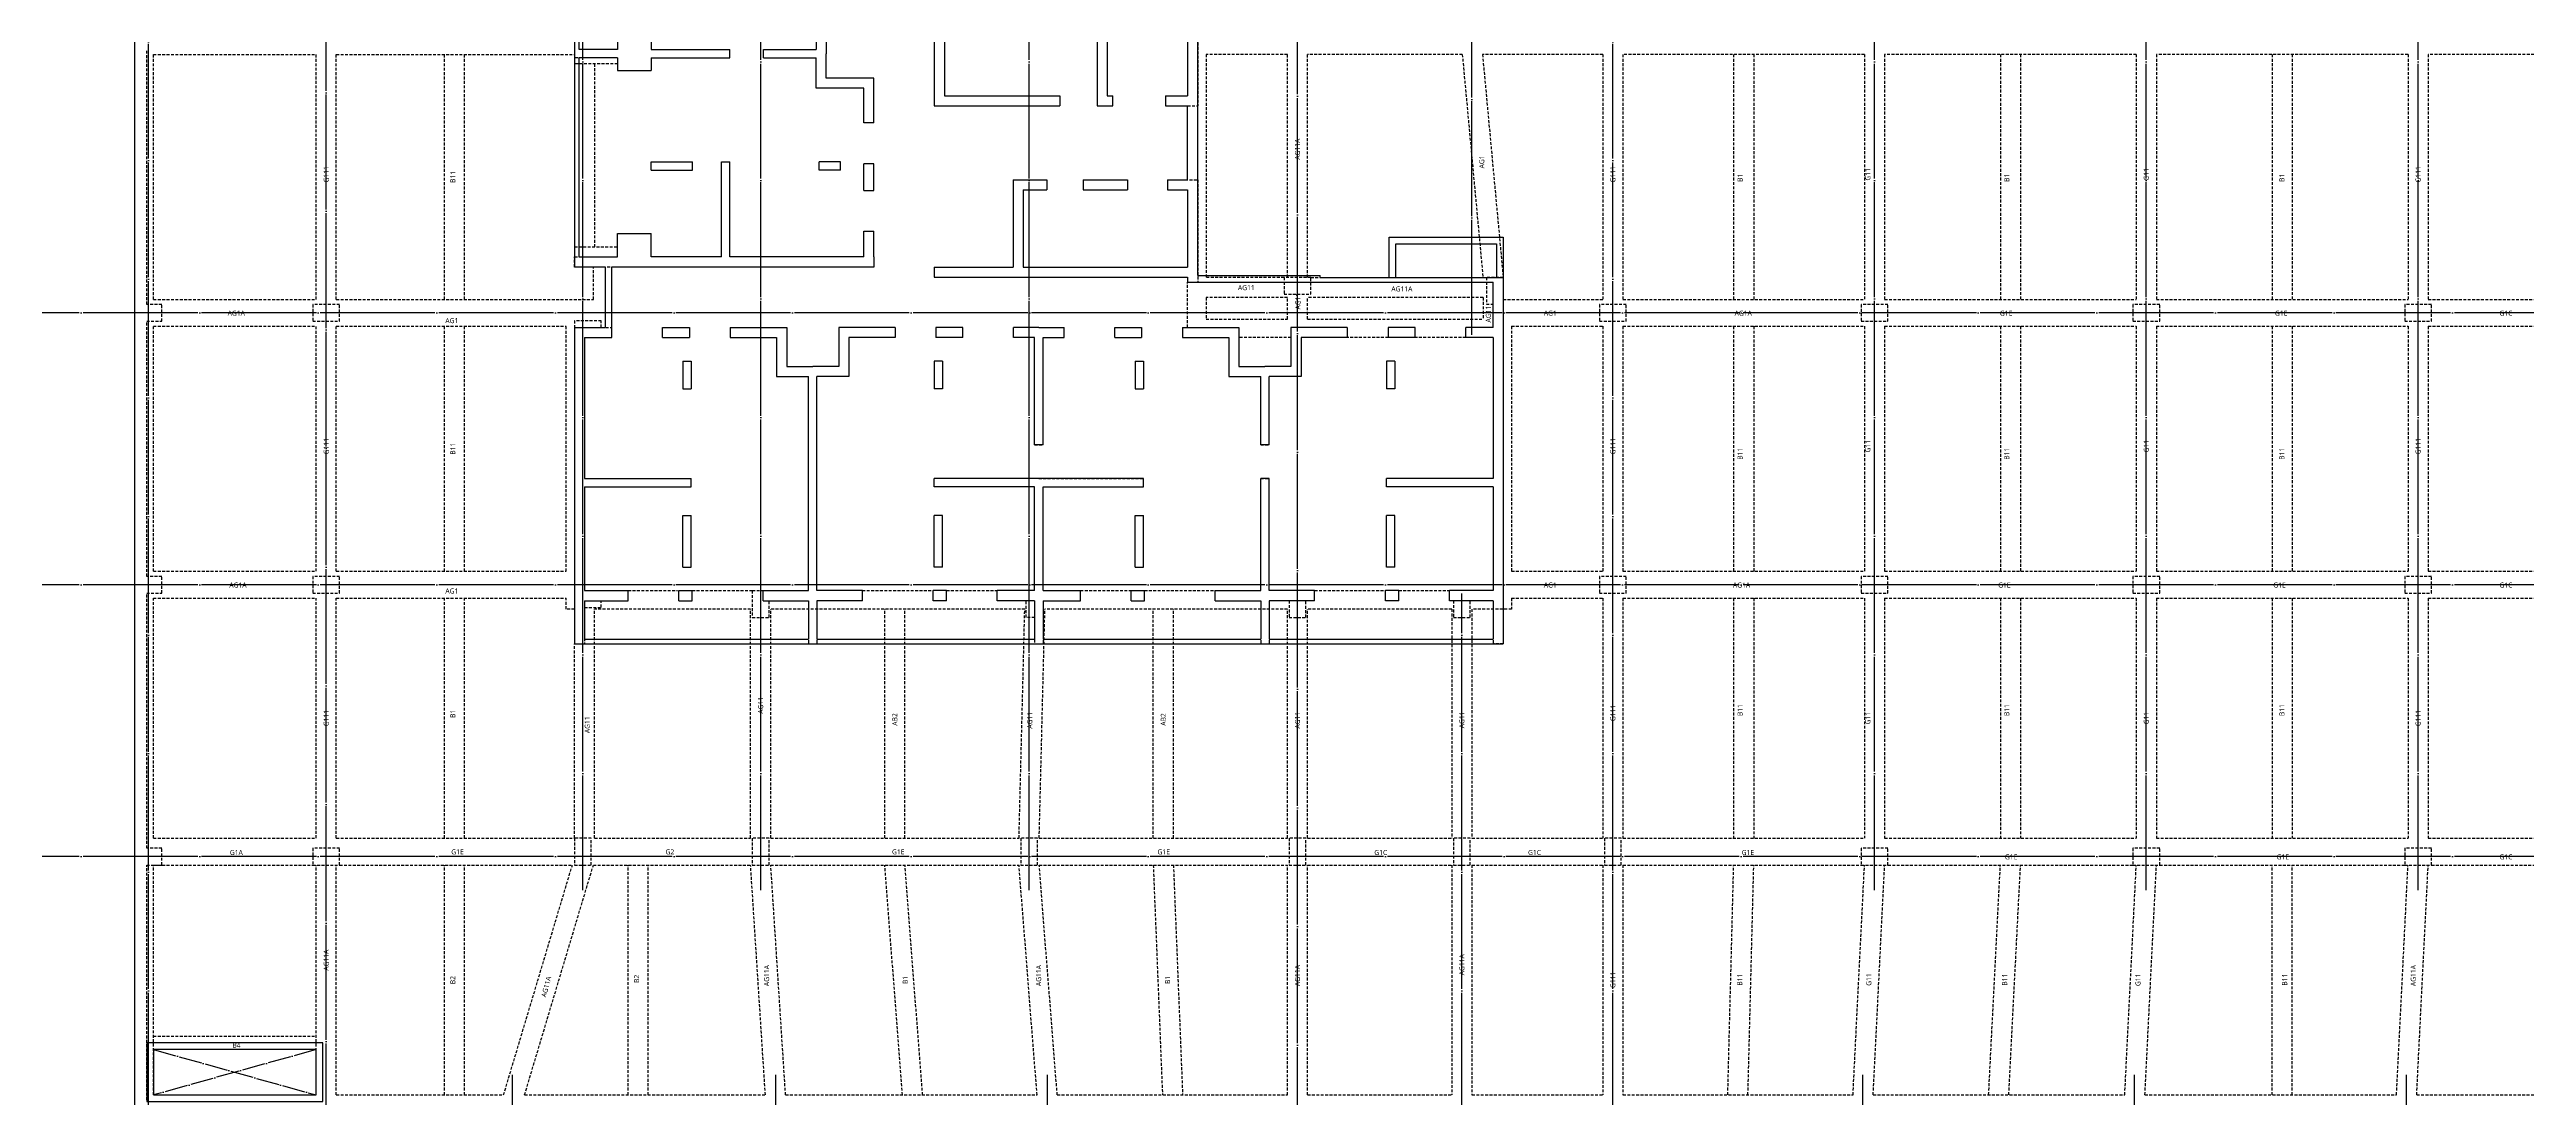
# Model space of a CAD drawing. Header units: millimetres. Extents: x 317501 to 2277231, y -321722 to 1186893.
# Drawn here: x 1524675 to 1598502, y 780503 to 811723 of the extents above; entities that cross this region are included whole.
import ezdxf
from ezdxf.enums import TextEntityAlignment as Align

# ---------------------------------------------------------------- set-up
doc = ezdxf.new("R2010")
doc.units = ezdxf.units.MM
doc.header["$LTSCALE"] = 57
for name, pattern in [('XS-지하주차장$0$CEN', [62, 60, -1, 0, -1]), ('XS-지하주차장$0$DDOT', [14, 12, -1, 0, -1]), ('XS-지하주차장$0$HID', [2.3, 1.5, -0.8])]:
    doc.linetypes.add(name, pattern=pattern)
for name, color, linetype in [('XS-지하주차장$0$AWG', 5, 'XS-지하주차장$0$HID'), ('XS-지하주차장$0$B', 9, 'XS-지하주차장$0$HID'), ('XS-지하주차장$0$CEN-P', 14, 'XS-지하주차장$0$CEN'), ('XS-지하주차장$0$DA', 7, 'XS-지하주차장$0$HID'), ('XS-지하주차장$0$DA-PIT', 40, 'Continuous'), ('XS-지하주차장$0$EL7', 7, 'Continuous'), ('XS-지하주차장$0$G', 4, 'XS-지하주차장$0$HID'), ('XS-지하주차장$0$OPEN', 9, 'XS-지하주차장$0$DDOT'), ('XS-지하주차장$0$PG', 30, 'XS-지하주차장$0$HID'), ('XS-지하주차장$0$W1-H', 11, 'XS-지하주차장$0$HID'), ('XS-지하주차장$0$W11', 40, 'Continuous'), ('XS-지하주차장$0$WG', 6, 'XS-지하주차장$0$HID')]:
    doc.layers.add(name, color=color, linetype=linetype)
doc.layers.add('XS-지하주차장$0$B-TEXT', color=7, linetype='Continuous', plot=False)
doc.layers.add('XS-지하주차장$0$G-TEXT', color=3, linetype='Continuous', plot=False)
doc.styles.add('XS-지하주차장$0$맑은 고딕', font='malgun.ttf')

# ---------------------------------------------------------------- blocks, each defined once
blk = doc.blocks.new('XS-지하주차장$0$B1-W')
at = {"layer": 'XS-지하주차장$0$W1-H'}
for p, q in [((-700, 48240), (-700, 117397)), ((30975, 82925), (30975, 79725)), ((19605, 82305), (19605, 81405)), ((19905, 82005), (19905, 81280)), ((23125, 82625), (23125, 79725)), ((23425, 82625), (23425, 80025)), ((27975, 82625), (27975, 79725)), ((28275, 82625), (28275, 80025)), ((30675, 82625), (30675, 80025)), ((-350, 73810), (-350, 81410)), ((12400, 81655), (12400, 81155)), ((17030, 81155), (17030, 81405)), ((18030, 81405), (19605, 81405)), ((18030, 81155), (18030, 81405)), ((19905, 80555), (19905, 81280)), ((13685, 81155), (12400, 81155)), ((13685, 81155), (13685, 80780)), ((13685, 80780), (14685, 80780)), ((14685, 81155), (17030, 81155)), ((14685, 81155), (14685, 80780)), ((18030, 81155), (19605, 81155)), ((19605, 80255), (19605, 81155)), ((21325, 80555), (19905, 80555)), ((21325, 79225), (21325, 80555)), ((21025, 80255), (19605, 80255)), ((21025, 79225), (21025, 80255)), ((23425, 80025), (26865, 80025)), ((26865, 80025), (26865, 79725)), ((28275, 80025), (28450, 80025)), ((28450, 79725), (28450, 80025)), ((30020, 80025), (30675, 80025)), ((30020, 80025), (30020, 79725)), ((21325, 79225), (21025, 79225)), ((23125, 79725), (26865, 79725)), ((27975, 79725), (28450, 79725)), ((30020, 79725), (30975, 79725)), ((14685, 78060), (15920, 78060)), ((14685, 77810), (14685, 78060)), ((14685, 77810), (15920, 77810)), ((15920, 77810), (15920, 78060)), ((16780, 75225), (16780, 78060)), ((16780, 78060), (17030, 78060)), ((17030, 75225), (17030, 78060)), ((20325, 78060), (19695, 78060)), ((19695, 77810), (19695, 78060)), ((20325, 77810), (19695, 77810)), ((20325, 77810), (20325, 78060)), ((21325, 78005), (21025, 78005)), ((21025, 77205), (21025, 78005)), ((21325, 77205), (21325, 78005)), ((25475, 77525), (25475, 74925)), ((25475, 77525), (26475, 77525)), ((26475, 77525), (26475, 77225)), ((27565, 77525), (28885, 77525)), ((27565, 77525), (27565, 77225)), ((28885, 77525), (28885, 77225)), ((30075, 77525), (30975, 77525)), ((30075, 77525), (30075, 77225)), ((30975, 77525), (30975, 74475)), ((21025, 77205), (21325, 77205)), ((25775, 77225), (25775, 74925)), ((25775, 77225), (26475, 77225)), ((27565, 77225), (28885, 77225)), ((30075, 77225), (30675, 77225)), ((30675, 77225), (30675, 74925)), ((13685, 75925), (14685, 75925)), ((13685, 75225), (13685, 75925)), ((14685, 75225), (14685, 75925)), ((21025, 75995), (21325, 75995)), ((21025, 75225), (21025, 75995)), ((21325, 75225), (21325, 75995)), ((12400, 74925), (12400, 75225)), ((12400, 75225), (13685, 75225)), ((21325, 74925), (12400, 74925)), ((16780, 75225), (14685, 75225)), ((21025, 75225), (17030, 75225)), ((21325, 75225), (21325, 74925)), ((23125, 74925), (23125, 74625)), ((23125, 74925), (25475, 74925)), ((23125, 74625), (30675, 74625)), ((25775, 74925), (30675, 74925)), ((30675, 74625), (30675, 74475)), ((33550, 74615), (33550, 74115)), ((34350, 74615), (33550, 74615)), ((34350, 74115), (34350, 74615)), ((40080, 74615), (39580, 74615)), ((39580, 74615), (39580, 73815)), ((40080, 74615), (40080, 63700)), ((30675, 74475), (30975, 74475)), ((33550, 74115), (34350, 74115)), ((100, 73810), (-350, 73810)), ((-350, 65710), (-350, 73310)), ((-350, 73310), (100, 73310)), ((100, 73310), (100, 73810)), ((4600, 73810), (4600, 73310)), ((5400, 73810), (4600, 73810)), ((4600, 73310), (5400, 73310)), ((5400, 73310), (5400, 73810)), ((13200, 73325), (12400, 73325)), ((12400, 73325), (12400, 73125)), ((12400, 73125), (12400, 63700)), ((13200, 73125), (13200, 73325)), ((13200, 73125), (13515, 73125)), ((13515, 72825), (13515, 73125)), ((15025, 72825), (15025, 73125)), ((15025, 73125), (15825, 73125)), ((15825, 73125), (15825, 72825)), ((17045, 73125), (17045, 72825)), ((17045, 73125), (18725, 73125)), ((18725, 73125), (18725, 71965)), ((21955, 73125), (20275, 73125)), ((20275, 73125), (20275, 71965)), ((21955, 73125), (21955, 72825)), ((23175, 73125), (23175, 72825)), ((23975, 73125), (23175, 73125)), ((23975, 72825), (23975, 73125)), ((25485, 72825), (25485, 73125)), ((26240, 73125), (25485, 73125)), ((26240, 73125), (26995, 73125)), ((26995, 72825), (26995, 73125)), ((28505, 72825), (28505, 73125)), ((28505, 73125), (29305, 73125)), ((29305, 73125), (29305, 72825)), ((30525, 73125), (30525, 72825)), ((30525, 73125), (32205, 73125)), ((32205, 73125), (32205, 71965)), ((35435, 73125), (33755, 73125)), ((33755, 73125), (33755, 71965)), ((35435, 73125), (35435, 72825)), ((36655, 73125), (36655, 72825)), ((37455, 73125), (36655, 73125)), ((37455, 72825), (37455, 73125)), ((38965, 72825), (38965, 73125)), ((39780, 73125), (38965, 73125)), ((39580, 73815), (39780, 73815)), ((39780, 73125), (39780, 73815)), ((42950, 73810), (42950, 73310)), ((43750, 73810), (42950, 73810)), ((42950, 73310), (43750, 73310)), ((43750, 73310), (43750, 73810)), ((50750, 73810), (50750, 73310)), ((51550, 73810), (50750, 73810)), ((50750, 73310), (51550, 73310)), ((51550, 73310), (51550, 73810)), ((58850, 73810), (58850, 73310)), ((59650, 73810), (58850, 73810)), ((58850, 73310), (59650, 73310)), ((59650, 73310), (59650, 73810)), ((66950, 73810), (66950, 73310)), ((67750, 73810), (66950, 73810)), ((66950, 73310), (67750, 73310)), ((67750, 73310), (67750, 73810)), ((12700, 72825), (13515, 72825)), ((12700, 72825), (12700, 68630)), ((15025, 72825), (15825, 72825)), ((17045, 72825), (18425, 72825)), ((18425, 72825), (18425, 71665)), ((21955, 72825), (20575, 72825)), ((20575, 72825), (20575, 71665)), ((23975, 72825), (23175, 72825)), ((26115, 72825), (25485, 72825)), ((26115, 69630), (26115, 72825)), ((26365, 69630), (26365, 72825)), ((26365, 72825), (26995, 72825)), ((28505, 72825), (29305, 72825)), ((30525, 72825), (31905, 72825)), ((31905, 72825), (31905, 71665)), ((35435, 72825), (34055, 72825)), ((34055, 72825), (34055, 71665)), ((37455, 72825), (36655, 72825)), ((39780, 72825), (38965, 72825)), ((39780, 72825), (39780, 68630)), ((15630, 72125), (15630, 71295)), ((15630, 72125), (15880, 72125)), ((15880, 72125), (15880, 71295)), ((18425, 71665), (19375, 71665)), ((18725, 71965), (19500, 71965)), ((19375, 65285), (19375, 71665)), ((20275, 71965), (19500, 71965)), ((19625, 65285), (19625, 71665)), ((20575, 71665), (19625, 71665)), ((23120, 72125), (23120, 71295)), ((23370, 72125), (23120, 72125)), ((23370, 72125), (23370, 71295)), ((29110, 72125), (29110, 71295)), ((29110, 72125), (29360, 72125)), ((29360, 72125), (29360, 71295)), ((31905, 71665), (32855, 71665)), ((32205, 71965), (32980, 71965)), ((32855, 69630), (32855, 71665)), ((33755, 71965), (32980, 71965)), ((33105, 69630), (33105, 71665)), ((34055, 71665), (33105, 71665)), ((36600, 72125), (36600, 71295)), ((36850, 72125), (36600, 72125)), ((36850, 72125), (36850, 71295)), ((15630, 71295), (15880, 71295)), ((23370, 71295), (23120, 71295)), ((29110, 71295), (29360, 71295)), ((36850, 71295), (36600, 71295)), ((26115, 69630), (26365, 69630)), ((32855, 69630), (33105, 69630)), ((12700, 68630), (15880, 68630)), ((12700, 68380), (15880, 68380)), ((12700, 68380), (12700, 65285)), ((15880, 68380), (15880, 68630)), ((26240, 68630), (23120, 68630)), ((23120, 68380), (23120, 68630)), ((26115, 68380), (23120, 68380)), ((26115, 65285), (26115, 68380)), ((26240, 68630), (29360, 68630)), ((26365, 65285), (26365, 68380)), ((26365, 68380), (29360, 68380)), ((29360, 68380), (29360, 68630)), ((32855, 65285), (32855, 68630)), ((32855, 68630), (33105, 68630)), ((33105, 65285), (33105, 68630)), ((39780, 68630), (36600, 68630)), ((36600, 68380), (36600, 68630)), ((39780, 68380), (36600, 68380)), ((39780, 68380), (39780, 65285)), ((15630, 65985), (15630, 67520)), ((15630, 67520), (15880, 67520)), ((15880, 65985), (15880, 67520)), ((23120, 65985), (23120, 67520)), ((23370, 67520), (23120, 67520)), ((23370, 65985), (23370, 67520)), ((29110, 65985), (29110, 67520)), ((29110, 67520), (29360, 67520)), ((29360, 65985), (29360, 67520)), ((36600, 65985), (36600, 67520)), ((36850, 67520), (36600, 67520)), ((36850, 65985), (36850, 67520)), ((100, 65710), (-350, 65710)), ((100, 65210), (100, 65710)), ((4600, 65710), (4600, 65210)), ((5400, 65710), (4600, 65710)), ((5400, 65210), (5400, 65710)), ((15630, 65985), (15880, 65985)), ((23370, 65985), (23120, 65985)), ((29110, 65985), (29360, 65985)), ((36850, 65985), (36600, 65985)), ((42950, 65710), (42950, 65210)), ((43750, 65710), (42950, 65710)), ((43750, 65210), (43750, 65710)), ((50750, 65710), (50750, 65210)), ((51550, 65710), (50750, 65710)), ((51550, 65210), (51550, 65710)), ((58850, 65710), (58850, 65210)), ((59650, 65710), (58850, 65710)), ((59650, 65210), (59650, 65710)), ((66950, 65710), (66950, 65210)), ((67750, 65710), (66950, 65710)), ((67750, 65210), (67750, 65710)), ((-350, 57610), (-350, 65210)), ((-350, 65210), (100, 65210)), ((4600, 65210), (5400, 65210)), ((12700, 65285), (14000, 65285)), ((13200, 64985), (14000, 64985)), ((13200, 64785), (13200, 64985)), ((14000, 64985), (14000, 65285)), ((15510, 65285), (15910, 65285)), ((15510, 64985), (15510, 65285)), ((15510, 64985), (15910, 64985)), ((15910, 64985), (15910, 65285)), ((17700, 65285), (17700, 64485)), ((17700, 65285), (18020, 65285)), ((18020, 65285), (19375, 65285)), ((18200, 64985), (19375, 64985)), ((18200, 64485), (18200, 64985)), ((19375, 64985), (19375, 63700)), ((20980, 65285), (19625, 65285)), ((20980, 64985), (19625, 64985)), ((19625, 64985), (19625, 63700)), ((20980, 64985), (20980, 65285)), ((23490, 65285), (23090, 65285)), ((23090, 64985), (23090, 65285)), ((23490, 64985), (23090, 64985)), ((23490, 64985), (23490, 65285)), ((25000, 64985), (25000, 65285)), ((26115, 65285), (25000, 65285)), ((25865, 64985), (25000, 64985)), ((25865, 64485), (25865, 64985)), ((26365, 65285), (27480, 65285)), ((26365, 64985), (27480, 64985)), ((26365, 64985), (26365, 63700)), ((27480, 64985), (27480, 65285)), ((28990, 65285), (29390, 65285)), ((28990, 64985), (28990, 65285)), ((28990, 64985), (29390, 64985)), ((29390, 64985), (29390, 65285)), ((31500, 65285), (32855, 65285)), ((31500, 64985), (31500, 65285)), ((31500, 64985), (32855, 64985)), ((32855, 64985), (32855, 63700)), ((34460, 65285), (33105, 65285)), ((33700, 64985), (33105, 64985)), ((33105, 64985), (33105, 63700)), ((33700, 64985), (33700, 64485)), ((34460, 64985), (34200, 64985)), ((34200, 64485), (34200, 64985)), ((34460, 64985), (34460, 65285)), ((36970, 65285), (36570, 65285)), ((36570, 64985), (36570, 65285)), ((36970, 64985), (36570, 64985)), ((36970, 64985), (36970, 65285)), ((38480, 64985), (38480, 65285)), ((39780, 65285), (38480, 65285)), ((38600, 64985), (38480, 64985)), ((38600, 64985), (38600, 64485)), ((39780, 64985), (39100, 64985)), ((39100, 64485), (39100, 64985)), ((39780, 64985), (39780, 63700)), ((42950, 65210), (43750, 65210)), ((50750, 65210), (51550, 65210)), ((58850, 65210), (59650, 65210)), ((66950, 65210), (67750, 65210)), ((12700, 64785), (12700, 63700)), ((12700, 64785), (13200, 64785)), ((17700, 64485), (18200, 64485)), ((26115, 64485), (25865, 64485)), ((26115, 64485), (26115, 63700)), ((33700, 64485), (34200, 64485)), ((38600, 64485), (39100, 64485)), ((12400, 63700), (12700, 63700)), ((19375, 63700), (19625, 63700)), ((26115, 63700), (26365, 63700)), ((32855, 63700), (33105, 63700)), ((40080, 63700), (39780, 63700)), ((100, 57610), (-350, 57610)), ((100, 57110), (100, 57610)), ((4600, 57610), (4600, 57110)), ((5400, 57610), (4600, 57610)), ((5400, 57110), (5400, 57610)), ((12900, 57910), (12400, 57910)), ((12400, 57910), (12400, 57110)), ((12900, 57110), (12900, 57910)), ((18200, 57910), (17700, 57910)), ((17700, 57910), (17700, 57110)), ((18200, 57110), (18200, 57910)), ((26200, 57910), (25700, 57910)), ((25700, 57910), (25700, 57110)), ((26200, 57110), (26200, 57910)), ((34200, 57910), (33700, 57910)), ((33700, 57910), (33700, 57110)), ((34200, 57110), (34200, 57910)), ((39100, 57910), (38600, 57910)), ((38600, 57910), (38600, 57110)), ((39100, 57110), (39100, 57910)), ((43600, 57910), (43100, 57910)), ((43100, 57910), (43100, 57110)), ((43600, 57110), (43600, 57910)), ((50750, 57610), (50750, 57110)), ((51550, 57610), (50750, 57610)), ((51550, 57110), (51550, 57610)), ((58850, 57610), (58850, 57110)), ((59650, 57610), (58850, 57610)), ((59650, 57110), (59650, 57610)), ((66950, 57610), (66950, 57110)), ((67750, 57610), (66950, 57610)), ((67750, 57110), (67750, 57610)), ((-350, 50110), (-350, 57110)), ((-350, 57110), (100, 57110)), ((4600, 57110), (5400, 57110)), ((12400, 57110), (12900, 57110)), ((17700, 57110), (18200, 57110)), ((25700, 57110), (26200, 57110)), ((33700, 57110), (34200, 57110)), ((38600, 57110), (39100, 57110)), ((43100, 57110), (43600, 57110)), ((50750, 57110), (51550, 57110)), ((58850, 57110), (59650, 57110)), ((66950, 57110), (67750, 57110))]:
    blk.add_line(p, q, dxfattribs=at)
blk = doc.blocks.new('XS-지하주차장$0$102')
at = {"layer": 'XS-지하주차장$0$W11'}
for p, q in [((25145, 22225), (25145, 27680)), ((25145, 27680), (36060, 27680)), ((26635, 27380), (25285, 27380)), ((25285, 18275), (25285, 27380)), ((26635, 27380), (26635, 26565)), ((26935, 27380), (26935, 26565)), ((26935, 27380), (31130, 27380)), ((31130, 27380), (31130, 24200)), ((31380, 27380), (31380, 24200)), ((31380, 27380), (34475, 27380)), ((34475, 27380), (34475, 26080)), ((34775, 27380), (34775, 26080)), ((34775, 27380), (35920, 27380)), ((35920, 20705), (35920, 27380)), ((36060, 0), (36060, 27680)), ((26935, 26565), (26635, 26565)), ((34775, 26080), (34475, 26080)), ((26935, 25055), (26635, 25055)), ((26635, 25055), (26635, 24255)), ((26935, 25055), (26935, 24255)), ((27635, 24450), (28465, 24450)), ((27635, 24450), (27635, 24200)), ((28465, 24450), (28465, 24200)), ((33775, 24450), (32240, 24450)), ((32240, 24450), (32240, 24200)), ((33775, 24450), (33775, 24200)), ((34475, 24570), (34475, 24170)), ((34775, 24570), (34475, 24570)), ((34775, 24570), (34775, 24170)), ((26635, 24255), (26935, 24255)), ((27635, 24200), (28465, 24200)), ((31380, 24200), (31130, 24200)), ((33775, 24200), (32240, 24200)), ((34775, 24170), (34475, 24170)), ((26635, 23035), (26935, 23035)), ((26635, 23035), (26635, 21355)), ((26935, 23035), (26935, 21655)), ((25145, 22225), (25085, 22225)), ((25085, 18575), (25085, 22225)), ((26935, 21655), (28095, 21655)), ((28095, 21655), (28095, 20705)), ((34475, 22060), (34475, 20705)), ((34775, 22060), (34475, 22060)), ((34775, 22060), (34775, 20705)), ((26635, 21355), (27795, 21355)), ((27795, 21355), (27795, 20580)), ((30130, 20705), (28095, 20705)), ((30130, 20705), (30130, 20455)), ((34475, 20705), (31130, 20705)), ((31130, 20705), (31130, 20455)), ((34775, 20705), (35920, 20705)), ((27795, 19805), (27795, 20580)), ((28095, 19505), (28095, 20455)), ((30130, 20455), (28095, 20455)), ((34475, 20455), (31130, 20455)), ((34475, 19100), (34475, 20455)), ((34775, 19100), (34775, 20455)), ((34775, 20455), (35920, 20455)), ((35920, 13965), (35920, 20455)), ((26635, 18125), (26635, 19805)), ((26635, 19805), (27795, 19805)), ((26935, 18125), (26935, 19505)), ((26935, 19505), (28095, 19505)), ((16835, 18575), (16835, 10415)), ((25085, 18575), (16835, 18575)), ((34775, 19100), (34475, 19100)), ((17135, 15875), (17135, 18275)), ((17135, 18275), (19735, 18275)), ((19735, 17620), (19735, 18275)), ((20035, 17620), (20035, 18275)), ((22235, 18275), (20035, 18275)), ((22235, 17675), (22235, 18275)), ((22535, 18275), (24835, 18275)), ((22535, 17675), (22535, 18275)), ((24835, 13375), (24835, 18275)), ((25135, 10725), (25135, 18275)), ((25135, 18275), (25285, 18275)), ((26635, 18125), (26935, 18125)), ((19735, 17620), (20035, 17620)), ((22235, 17675), (22535, 17675)), ((34475, 16590), (34475, 16990)), ((34775, 16990), (34475, 16990)), ((34775, 16590), (34775, 16990)), ((22235, 15165), (22235, 16485)), ((22235, 16485), (22535, 16485)), ((22535, 15165), (22535, 16485)), ((26635, 16905), (26935, 16905)), ((26635, 16105), (26635, 16905)), ((26935, 16105), (26935, 16905)), ((27635, 16960), (28465, 16960)), ((27635, 16710), (27635, 16960)), ((27635, 16710), (28465, 16710)), ((28465, 16710), (28465, 16960)), ((31130, 16960), (31130, 10720)), ((31380, 16960), (31130, 16960)), ((31380, 13965), (31380, 16960)), ((33775, 16960), (32240, 16960)), ((32240, 16710), (32240, 16960)), ((33775, 16710), (32240, 16710)), ((33775, 16710), (33775, 16960)), ((34775, 16590), (34475, 16590)), ((17135, 15875), (19735, 15875)), ((17135, 11025), (17135, 15575)), ((17135, 15575), (20035, 15575)), ((19735, 15875), (19735, 16050)), ((20035, 16050), (19735, 16050)), ((20035, 15575), (20035, 16050)), ((26935, 16105), (26635, 16105)), ((22235, 15165), (22535, 15165)), ((34775, 15080), (34475, 15080)), ((34475, 13965), (34475, 15080)), ((34775, 13965), (34775, 15080)), ((19735, 11025), (19735, 14465)), ((19735, 14465), (20035, 14465)), ((20035, 10725), (20035, 14465)), ((22235, 13075), (22235, 14075)), ((22235, 14075), (22535, 14075)), ((22535, 13375), (22535, 14075)), ((26935, 14595), (26635, 14595)), ((26635, 13840), (26635, 14595)), ((26935, 13965), (26935, 14595)), ((7250, 13475), (0, 13475)), ((0, 13475), (0, 0)), ((7250, 13475), (7250, 10415)), ((22535, 13375), (24835, 13375)), ((26635, 13840), (26635, 13085)), ((30130, 13965), (26935, 13965)), ((30130, 13715), (26935, 13715)), ((26935, 13715), (26935, 13085)), ((30130, 13965), (30130, 13715)), ((34475, 13965), (31380, 13965)), ((34475, 13715), (31380, 13715)), ((31380, 13715), (31380, 10720)), ((34475, 13715), (34475, 12600)), ((34775, 13965), (35920, 13965)), ((34775, 13715), (34775, 12600)), ((34775, 13715), (35920, 13715)), ((35920, 7225), (35920, 13715)), ((300, 13175), (300, 10575)), ((4850, 13175), (300, 13175)), ((4850, 13175), (4850, 11685)), ((6950, 13175), (5150, 13175)), ((5150, 13175), (5150, 11685)), ((6950, 13175), (6950, 10275)), ((22235, 13075), (24835, 13075)), ((24835, 10725), (24835, 13075)), ((26935, 13085), (26635, 13085)), ((34775, 12600), (34475, 12600)), ((4850, 11685), (5150, 11685)), ((26935, 11575), (26635, 11575)), ((26635, 11575), (26635, 10775)), ((26935, 11575), (26935, 10775)), ((34475, 11090), (34475, 10690)), ((34775, 11090), (34475, 11090)), ((34775, 11090), (34775, 10690)), ((5840, 10575), (300, 10575)), ((5840, 10575), (5840, 10275)), ((7250, 10415), (16835, 10415)), ((17135, 11025), (19735, 11025)), ((17135, 10275), (17135, 10725)), ((17135, 10725), (20035, 10725)), ((24835, 10725), (25135, 10725)), ((26635, 10775), (26935, 10775)), ((27635, 10970), (28465, 10970)), ((27635, 10970), (27635, 10720)), ((27635, 10720), (28465, 10720)), ((28465, 10970), (28465, 10720)), ((31380, 10720), (31130, 10720)), ((33775, 10970), (32240, 10970)), ((32240, 10970), (32240, 10720)), ((33775, 10720), (32240, 10720)), ((33775, 10970), (33775, 10720)), ((34775, 10690), (34475, 10690)), ((5840, 10275), (300, 10275)), ((300, 10275), (300, 8925)), ((6950, 10275), (17135, 10275)), ((300, 8925), (1115, 8925)), ((1115, 8625), (1115, 8925)), ((2325, 8625), (2325, 8925)), ((2325, 8925), (3125, 8925)), ((3125, 8925), (3125, 8625)), ((4345, 8925), (4345, 8625)), ((4345, 8925), (5675, 8925)), ((5675, 8925), (5675, 7505)), ((8455, 8925), (7125, 8925)), ((7125, 8925), (7125, 7505)), ((8455, 8925), (8455, 8625)), ((10475, 8925), (10400, 8925)), ((10475, 8625), (10475, 8925)), ((11685, 8625), (11685, 8925)), ((12440, 8925), (11685, 8925)), ((12440, 8925), (13195, 8925)), ((13195, 8625), (13195, 8925)), ((14405, 8625), (14405, 8925)), ((14405, 8925), (15205, 8925)), ((15205, 8925), (15205, 8625)), ((16425, 8925), (17755, 8925)), ((16425, 8925), (16425, 8625)), ((17755, 8925), (17755, 7505)), ((20535, 8925), (19205, 8925)), ((19205, 8925), (19205, 7505)), ((20535, 8925), (20535, 8625)), ((21755, 8925), (21755, 8625)), ((22555, 8925), (21755, 8925)), ((22555, 8625), (22555, 8925)), ((23765, 8625), (23765, 8925)), ((24535, 8925), (23765, 8925)), ((24535, 8925), (24835, 8925)), ((24835, 8925), (24835, 1115)), ((26635, 9555), (26935, 9555)), ((26635, 9555), (26635, 7875)), ((26935, 9555), (26935, 8175)), ((300, 8625), (1115, 8625)), ((300, 8625), (300, 4630)), ((2325, 8625), (3125, 8625)), ((4345, 8625), (5375, 8625)), ((5375, 8625), (5375, 7205)), ((8455, 8625), (7425, 8625)), ((7425, 8625), (7425, 7205)), ((10475, 8625), (9675, 8625)), ((12315, 8625), (11685, 8625)), ((12315, 5630), (12315, 8625)), ((12565, 5630), (12565, 8625)), ((12565, 8625), (13195, 8625)), ((14405, 8625), (15205, 8625)), ((16425, 8625), (17455, 8625)), ((17455, 8625), (17455, 7205)), ((20535, 8625), (19505, 8625)), ((19505, 8625), (19505, 7205)), ((22555, 8625), (21755, 8625)), ((24535, 8625), (23765, 8625)), ((24535, 8625), (24535, 4630)), ((26935, 8175), (28095, 8175)), ((28095, 8175), (28095, 7225)), ((34475, 8580), (34475, 7225)), ((34775, 8580), (34475, 8580)), ((34775, 8580), (34775, 7225)), ((2930, 7925), (2930, 7295)), ((2930, 7925), (3180, 7925)), ((3180, 7925), (3180, 7295)), ((5675, 7505), (6400, 7505)), ((7125, 7505), (6400, 7505)), ((9620, 7925), (9620, 7295)), ((9870, 7925), (9620, 7925)), ((9870, 7925), (9870, 7295)), ((15010, 7925), (15010, 7295)), ((15010, 7925), (15260, 7925)), ((15260, 7925), (15260, 7295)), ((17755, 7505), (18480, 7505)), ((19205, 7505), (18480, 7505)), ((21700, 7925), (21700, 7295)), ((21950, 7925), (21700, 7925)), ((21950, 7925), (21950, 7295)), ((26635, 7875), (27795, 7875)), ((27795, 7875), (27795, 7100)), ((2930, 7295), (3180, 7295)), ((5375, 7205), (6275, 7205)), ((6275, 2285), (6275, 7205)), ((6525, 2285), (6525, 7205)), ((7425, 7205), (6525, 7205)), ((9870, 7295), (9620, 7295)), ((15010, 7295), (15260, 7295)), ((17455, 7205), (18355, 7205)), ((18355, 5630), (18355, 7205)), ((19505, 7205), (18605, 7205)), ((18605, 5630), (18605, 7205)), ((21950, 7295), (21700, 7295)), ((27795, 6325), (27795, 7100)), ((34475, 7225), (28095, 7225)), ((34475, 6975), (28095, 6975)), ((28095, 6025), (28095, 6975)), ((34475, 5620), (34475, 6975)), ((34775, 7225), (35920, 7225)), ((34775, 5620), (34775, 6975)), ((34775, 6975), (35920, 6975)), ((35920, 300), (35920, 6975)), ((26635, 4645), (26635, 6325)), ((26635, 6325), (27795, 6325)), ((26935, 4645), (26935, 6025)), ((26935, 6025), (28095, 6025)), ((12565, 5630), (12315, 5630)), ((18605, 5630), (18355, 5630)), ((34775, 5620), (34475, 5620)), ((300, 4630), (3180, 4630)), ((3180, 4380), (3180, 4630)), ((15260, 4630), (9620, 4630)), ((9620, 4380), (9620, 4630)), ((15260, 4380), (15260, 4630)), ((18355, 2285), (18355, 4630)), ((18605, 4630), (18355, 4630)), ((18605, 2285), (18605, 4630)), ((24535, 4630), (21700, 4630)), ((21700, 4380), (21700, 4630)), ((26635, 4645), (26935, 4645)), ((300, 4380), (3180, 4380)), ((300, 4380), (300, 2285)), ((12315, 4380), (9620, 4380)), ((12315, 2285), (12315, 4380)), ((12565, 2285), (12565, 4380)), ((12565, 4380), (15260, 4380)), ((24535, 4380), (21700, 4380)), ((24535, 4380), (24535, 2285)), ((2930, 2285), (2930, 3520)), ((2930, 3520), (3180, 3520)), ((3180, 2285), (3180, 3520)), ((9620, 2285), (9620, 3520)), ((9870, 3520), (9620, 3520)), ((9870, 2285), (9870, 3520)), ((15010, 2285), (15010, 3520)), ((15010, 3520), (15260, 3520)), ((15260, 2285), (15260, 3520)), ((21700, 2285), (21700, 3520)), ((21950, 3520), (21700, 3520)), ((21950, 2285), (21950, 3520)), ((26635, 3425), (26935, 3425)), ((26635, 2625), (26635, 3425)), ((26935, 2625), (26935, 3425)), ((27635, 3480), (28465, 3480)), ((27635, 3230), (27635, 3480)), ((27635, 3230), (28465, 3230)), ((28465, 3230), (28465, 3480)), ((31130, 300), (31130, 3480)), ((31380, 3480), (31130, 3480)), ((31380, 300), (31380, 3480)), ((33775, 3480), (32240, 3480)), ((32240, 3230), (32240, 3480)), ((33775, 3230), (32240, 3230)), ((33775, 3230), (33775, 3480)), ((34475, 3110), (34475, 3510)), ((34775, 3510), (34475, 3510)), ((34775, 3110), (34475, 3110)), ((34775, 3110), (34775, 3510)), ((300, 2285), (1000, 2285)), ((1000, 1285), (1000, 2285)), ((2930, 2285), (3180, 2285)), ((5900, 2285), (6275, 2285)), ((5900, 2285), (5900, 1285)), ((6525, 2285), (6900, 2285)), ((6900, 1285), (6900, 2285)), ((9870, 2285), (9620, 2285)), ((11940, 1285), (11940, 2285)), ((12315, 2285), (11940, 2285)), ((12565, 2285), (12940, 2285)), ((12940, 1285), (12940, 2285)), ((15010, 2285), (15260, 2285)), ((17980, 2285), (18355, 2285)), ((17980, 2285), (17980, 1285)), ((18605, 2285), (18980, 2285)), ((18980, 1285), (18980, 2285)), ((21950, 2285), (21700, 2285)), ((23835, 1285), (23835, 2285)), ((24535, 2285), (23835, 2285)), ((26935, 2625), (26635, 2625)), ((34775, 1600), (34475, 1600)), ((34475, 300), (34475, 1600)), ((34775, 300), (34775, 1600)), ((300, 1285), (1000, 1285)), ((300, 1285), (300, 140)), ((5900, 1285), (6275, 1285)), ((6275, 1285), (6275, 140)), ((6525, 1285), (6525, 140)), ((6525, 1285), (6900, 1285)), ((12315, 1285), (11940, 1285)), ((12315, 1285), (12315, 140)), ((12565, 1285), (12940, 1285)), ((12565, 1285), (12565, 140)), ((17980, 1285), (18355, 1285)), ((18355, 1285), (18355, 140)), ((18605, 1285), (18605, 140)), ((18605, 1285), (18980, 1285)), ((24535, 1285), (23835, 1285)), ((24535, 140), (24535, 1285)), ((26935, 1115), (24835, 1115)), ((24835, 915), (26635, 915)), ((24835, 915), (24835, 0)), ((26635, 0), (26635, 915)), ((26935, 300), (26935, 1115)), ((6275, 140), (300, 140)), ((12315, 140), (6525, 140)), ((18355, 140), (12565, 140)), ((24535, 140), (18605, 140)), ((26935, 300), (31130, 300)), ((31380, 300), (34475, 300)), ((34775, 300), (35920, 300)), ((0, 0), (24835, 0)), ((26635, 0), (36060, 0))]:
    blk.add_line(p, q, dxfattribs=at)

msp = doc.modelspace()

# ---------------------------------------------------------------- linework, layer by layer
at = {"layer": 'XS-지하주차장$0$AWG'}
for p, q in [((1559146.6, 811577.6), (1559146.6, 804932.6)), ((1540886.6, 804277.6), (1540886.6, 805242.6)), ((1558596.6, 803442.6), (1558596.6, 804792.6)), ((1559146.6, 804332.6), (1559146.6, 803692.6)), ((1540071.6, 796177.6), (1540071.6, 803477.6)), ((1559146.6, 803692.6), (1561571.6, 803692.6)), ((1562171.6, 803692.6), (1567401.6, 803692.6)), ((1568251.6, 803477.6), (1568251.6, 796177.6)), ((1561676.6, 803142.6), (1560126.6, 803142.6)), ((1564576.6, 803142.6), (1563356.6, 803142.6)), ((1566886.6, 803142.6), (1565376.6, 803142.6)), ((1540071.6, 795052.6), (1540071.6, 795377.6)), ((1541921.6, 795602.6), (1543394.9, 795602.6)), ((1543831.6, 795602.6), (1545621.6, 795602.6)), ((1548901.6, 795602.6), (1551011.6, 795602.6)), ((1551411.6, 795602.6), (1552921.6, 795602.6)), ((1555401.6, 795602.6), (1556911.6, 795602.6)), ((1557311.6, 795602.6), (1559421.6, 795602.6)), ((1562381.6, 795602.6), (1564491.6, 795602.6)), ((1564891.6, 795602.6), (1566401.6, 795602.6)), ((1568251.6, 795377.6), (1568251.6, 795052.6)), ((1540321.6, 795052.6), (1540071.6, 795052.6)), ((1545571.6, 795052.6), (1540921.6, 795052.6)), ((1553742.8, 795052.6), (1546171.6, 795052.6)), ((1561571.6, 795052.6), (1554343, 795052.6)), ((1566471.6, 795052.6), (1562171.6, 795052.6)), ((1568251.6, 795052.6), (1567071.6, 795052.6))]:
    msp.add_line(p, q, dxfattribs=at)
at = {"layer": 'XS-지하주차장$0$B'}
for p, q in [((1536446.6, 804277.6), (1536446.6, 811577.6)), ((1537046.6, 804277.6), (1537046.6, 811577.6)), ((1574871.6, 811577.6), (1574871.6, 804277.6)), ((1575471.6, 811577.6), (1575471.6, 804277.6)), ((1582821.6, 811577.6), (1582821.6, 804277.6)), ((1583421.6, 811577.6), (1583421.6, 804277.6)), ((1590921.6, 811577.6), (1590921.6, 804277.6)), ((1591521.6, 811577.6), (1591521.6, 804277.6)), ((1536446.6, 796177.6), (1536446.6, 803477.6)), ((1537046.6, 796177.6), (1537046.6, 803477.6)), ((1574871.6, 803477.6), (1574871.6, 796177.6)), ((1575471.6, 803477.6), (1575471.6, 796177.6)), ((1582821.6, 803477.6), (1582821.6, 796177.6)), ((1583421.6, 803477.6), (1583421.6, 796177.6)), ((1590921.6, 803477.6), (1590921.6, 796177.6)), ((1591521.6, 803477.6), (1591521.6, 796177.6)), ((1536446.6, 788227.6), (1536446.6, 795377.6)), ((1537046.6, 788227.6), (1537046.6, 795377.6)), ((1574871.6, 795377.6), (1574871.6, 788227.6)), ((1575471.6, 795377.6), (1575471.6, 788227.6)), ((1582821.6, 795377.6), (1582821.6, 788227.6)), ((1583421.6, 795377.6), (1583421.6, 788227.6)), ((1590921.6, 795377.6), (1590921.6, 788227.6)), ((1591521.6, 795377.6), (1591521.6, 788227.6)), ((1549571.6, 788227.6), (1549571.6, 795052.6)), ((1550171.6, 788227.6), (1550171.6, 795052.6)), ((1557571.6, 788227.6), (1557571.6, 795052.6)), ((1558171.6, 788227.6), (1558171.6, 795052.6)), ((1536446.6, 780577.6), (1536446.6, 787427.6)), ((1537046.6, 780577.6), (1537046.6, 787427.6)), ((1541921.6, 780577.6), (1541921.6, 787427.6)), ((1542521.6, 780577.6), (1542521.6, 787427.6)), ((1550095.7, 780577.6), (1549570.7, 787427.6)), ((1550697.5, 780577.6), (1550172.5, 787427.6)), ((1557571.8, 787427.6), (1557846.4, 780577.6)), ((1558172.3, 787427.6), (1558446.9, 780577.6)), ((1574696.5, 780577.6), (1574871.5, 787427.6)), ((1575296.7, 780577.6), (1575471.7, 787427.6)), ((1582471.2, 780577.6), (1582821.2, 787427.6)), ((1583072, 780577.6), (1583422, 787427.6)), ((1590921.6, 780577.6), (1590921.6, 787427.6)), ((1591521.6, 780577.6), (1591521.6, 787427.6)), ((1527771.6, 782327.6), (1532621.6, 782327.6))]:
    msp.add_line(p, q, dxfattribs=at)
at = {"layer": 'XS-지하주차장$0$CEN-P'}
for p, q in [((1527621.6, 709517.6), (1527621.6, 904517.6)), ((1532921.6, 778687.6), (1532921.6, 904517.6)), ((1540571.6, 786677.6), (1540571.6, 904517.6)), ((1545871.6, 786677.6), (1545871.6, 904517.6)), ((1553871.6, 786677.6), (1553871.6, 904517.6)), ((1561871.6, 746777.6), (1561871.6, 904517.6)), ((1567071.6, 803227.6), (1567071.6, 904517.6)), ((1571271.6, 709517.6), (1571271.6, 904517.6)), ((1595271.6, 786677.6), (1595271.6, 904517.6)), ((1716401.6, 803877.6), (1492421.6, 803877.6)), ((1716401.6, 795777.6), (1492421.6, 795777.6)), ((1716401.6, 787677.6), (1492421.6, 787677.6)), ((1538476.6, 709517.6), (1538476.6, 781177.6))]:
    msp.add_line(p, q, dxfattribs=at)
at = {"layer": 'XS-지하주차장$0$CEN-P', "color": 181}
for p, q in [((1579071.6, 786677.6), (1579071.6, 821077.6)), ((1587171.6, 786677.6), (1587171.6, 821077.6)), ((1546321.6, 746777.6), (1546321.6, 781177.6)), ((1554421.6, 746777.6), (1554421.6, 781177.6)), ((1578721.6, 741177.6), (1578721.6, 781177.6)), ((1586821.6, 741177.6), (1586821.6, 781177.6)), ((1594921.6, 709517.6), (1594921.6, 781177.6))]:
    msp.add_line(p, q, dxfattribs=at)
at = {"layer": 'XS-지하주차장$0$CEN-P', "color": 124}
msp.add_line((1566771.6, 709517.6), (1566771.6, 795517.6), dxfattribs=at)
at = {"layer": 'XS-지하주차장$0$DA', "linetype": 'Continuous'}
msp.add_lwpolyline([(1532821.6, 780377.6), (1532821.6, 782127.6), (1527571.6, 782127.6), (1527571.6, 780377.6)], close=True, dxfattribs=at)
msp.add_lwpolyline([(1532621.6, 780577.6), (1532621.6, 781927.6), (1527771.6, 781927.6), (1527771.6, 780577.6), (1532621.6, 780577.6)], dxfattribs=at)
at = {"layer": 'XS-지하주차장$0$DA-PIT', "linetype": 'Continuous'}
for points in [[(1564601.6, 804932.6), (1564601.6, 806132.6), (1568001.6, 806132.6), (1568001.6, 804932.6)], [(1564801.6, 804932.6), (1564801.6, 805932.6), (1567801.6, 805932.6), (1567801.6, 804932.6)]]:
    msp.add_lwpolyline(points, dxfattribs=at)
at = {"layer": 'XS-지하주차장$0$EL7'}
msp.add_lwpolyline([(1528221.6, 778557.6), (1527221.6, 778557.6), (1527221.6, 847714.2)], dxfattribs=at)
at = {"layer": 'XS-지하주차장$0$G'}
for p, q in [((1527771.6, 811577.6), (1532621.6, 811577.6)), ((1532621.6, 804277.6), (1532621.6, 811577.6)), ((1533221.6, 804277.6), (1533221.6, 811577.6)), ((1533221.6, 811577.6), (1540321.6, 811577.6)), ((1561571.6, 811577.6), (1559146.6, 811577.6)), ((1561571.6, 804932.6), (1561571.6, 811577.6)), ((1562171.6, 804932.6), (1562171.6, 811577.6)), ((1566783, 811577.6), (1562171.6, 811577.6)), ((1566783, 811577.6), (1567399, 804932.6)), ((1570971.6, 811577.6), (1567385.5, 811577.6)), ((1567385.5, 811577.6), (1568001.6, 804932.6)), ((1570971.6, 811577.6), (1570971.6, 804277.6)), ((1578771.6, 811577.6), (1571571.6, 811577.6)), ((1571571.6, 811577.6), (1571571.6, 804277.6)), ((1578771.6, 811577.6), (1578771.6, 804277.6)), ((1579371.6, 811577.6), (1579371.6, 804277.6)), ((1586871.6, 811577.6), (1579371.6, 811577.6)), ((1586871.6, 811577.6), (1586871.6, 804277.6)), ((1594971.6, 811577.6), (1587471.6, 811577.6)), ((1587471.6, 811577.6), (1587471.6, 804277.6)), ((1594971.6, 811577.6), (1594971.6, 804277.6)), ((1600171.6, 811577.6), (1595571.6, 811577.6)), ((1595571.6, 811577.6), (1595571.6, 804277.6)), ((1561471.6, 804932.6), (1559146.6, 804932.6)), ((1562271.6, 804932.6), (1562546.6, 804932.6)), ((1527771.6, 804277.6), (1532621.6, 804277.6)), ((1533221.6, 804277.6), (1540886.6, 804277.6)), ((1561571.6, 804332.6), (1559146.6, 804332.6)), ((1561571.6, 803692.6), (1561571.6, 804332.6)), ((1562171.6, 803692.6), (1562171.6, 804332.6)), ((1567401.6, 804332.6), (1562171.6, 804332.6)), ((1567401.6, 804332.6), (1567401.6, 803692.6)), ((1568001.6, 804277.6), (1570971.6, 804277.6)), ((1571571.6, 804277.6), (1578771.6, 804277.6)), ((1579371.6, 804277.6), (1586871.6, 804277.6)), ((1587471.6, 804277.6), (1594971.6, 804277.6)), ((1595571.6, 804277.6), (1600171.6, 804277.6)), ((1527771.6, 803477.6), (1532621.6, 803477.6)), ((1532621.6, 796177.6), (1532621.6, 803477.6)), ((1533221.6, 796177.6), (1533221.6, 803477.6)), ((1533221.6, 803477.6), (1540071.6, 803477.6)), ((1568251.6, 803477.6), (1570971.6, 803477.6)), ((1570971.6, 803477.6), (1570971.6, 796177.6)), ((1571571.6, 803477.6), (1578771.6, 803477.6)), ((1571571.6, 803477.6), (1571571.6, 796177.6)), ((1578771.6, 803477.6), (1578771.6, 796177.6)), ((1579371.6, 803477.6), (1579371.6, 796177.6)), ((1579371.6, 803477.6), (1586871.6, 803477.6)), ((1586871.6, 803477.6), (1586871.6, 796177.6)), ((1587471.6, 803477.6), (1594971.6, 803477.6)), ((1587471.6, 803477.6), (1587471.6, 796177.6)), ((1594971.6, 803477.6), (1594971.6, 796177.6)), ((1595571.6, 803477.6), (1600171.6, 803477.6)), ((1595571.6, 803477.6), (1595571.6, 796177.6)), ((1527771.6, 796177.6), (1532621.6, 796177.6)), ((1533221.6, 796177.6), (1540071.6, 796177.6)), ((1568251.6, 796177.6), (1570971.6, 796177.6)), ((1571571.6, 796177.6), (1578771.6, 796177.6)), ((1579371.6, 796177.6), (1586871.6, 796177.6)), ((1587471.6, 796177.6), (1594971.6, 796177.6)), ((1595571.6, 796177.6), (1600171.6, 796177.6)), ((1527771.6, 795377.6), (1532621.6, 795377.6)), ((1532621.6, 788227.6), (1532621.6, 795377.6)), ((1533221.6, 788227.6), (1533221.6, 795377.6)), ((1533221.6, 795377.6), (1540071.6, 795377.6)), ((1568251.6, 795377.6), (1570971.6, 795377.6)), ((1570971.6, 795377.6), (1570971.6, 788227.6)), ((1571571.6, 795377.6), (1578771.6, 795377.6)), ((1571571.6, 795377.6), (1571571.6, 788227.6)), ((1578771.6, 795377.6), (1578771.6, 788227.6)), ((1579371.6, 795377.6), (1579371.6, 788227.6)), ((1579371.6, 795377.6), (1586871.6, 795377.6)), ((1586871.6, 795377.6), (1586871.6, 788227.6)), ((1587471.6, 795377.6), (1594971.6, 795377.6)), ((1587471.6, 795377.6), (1587471.6, 788227.6)), ((1594971.6, 795377.6), (1594971.6, 788227.6)), ((1595571.6, 795377.6), (1600171.6, 795377.6)), ((1595571.6, 795377.6), (1595571.6, 788227.6)), ((1540921.6, 788227.6), (1540921.6, 795052.6)), ((1545571.6, 788227.6), (1545571.6, 795052.6)), ((1546171.6, 788227.6), (1546171.6, 795052.6)), ((1553571.5, 788227.6), (1553742.8, 795052.6)), ((1554171.7, 788227.6), (1554343, 795052.6)), ((1561571.6, 788227.6), (1561571.6, 795052.6)), ((1562171.6, 788227.6), (1562171.6, 795052.6)), ((1566471.6, 795052.6), (1566471.6, 788227.6)), ((1567071.6, 795052.6), (1567071.6, 788227.6)), ((1540321.6, 788227.6), (1540321.6, 794017.6)), ((1527771.6, 788227.6), (1532621.6, 788227.6)), ((1533221.6, 788227.6), (1540321.6, 788227.6)), ((1540921.6, 788227.6), (1545571.6, 788227.6)), ((1546171.6, 788227.6), (1553571.5, 788227.6)), ((1554171.7, 788227.6), (1561571.6, 788227.6)), ((1562171.6, 788227.6), (1566471.6, 788227.6)), ((1567071.6, 788227.6), (1570971.6, 788227.6)), ((1571571.6, 788227.6), (1578771.6, 788227.6)), ((1579371.6, 788227.6), (1586871.6, 788227.6)), ((1587471.6, 788227.6), (1594971.6, 788227.6)), ((1595571.6, 788227.6), (1600171.6, 788227.6)), ((1527771.6, 787427.6), (1532521.6, 787427.6)), ((1532621.6, 780577.6), (1532621.6, 787427.6)), ((1533221.6, 780577.6), (1533221.6, 787427.6)), ((1533321.6, 787427.6), (1540258.5, 787427.6)), ((1538208.4, 780577.6), (1540258.5, 787427.6)), ((1538834.7, 780577.6), (1540884.8, 787427.6)), ((1540884.8, 787427.6), (1545571, 787427.6)), ((1546011.4, 780577.6), (1545571, 787427.6)), ((1546172.2, 787427.6), (1553570.7, 787427.6)), ((1546612.6, 780577.6), (1546172.2, 787427.6)), ((1554108.9, 780577.6), (1553570.7, 787427.6)), ((1554172.5, 787427.6), (1561571.6, 787427.6)), ((1554710.8, 780577.6), (1554172.5, 787427.6)), ((1561571.6, 780577.6), (1561571.6, 787427.6)), ((1562171.6, 780577.6), (1562171.6, 787427.6)), ((1562171.6, 787427.6), (1566471.6, 787427.6)), ((1566471.6, 787427.6), (1566471.6, 780577.6)), ((1567071.6, 787427.6), (1570971.6, 787427.6)), ((1567071.6, 787427.6), (1567071.6, 780577.6)), ((1570971.6, 787427.6), (1570971.6, 780577.6)), ((1571571.6, 787427.6), (1578671.6, 787427.6)), ((1571571.6, 787427.6), (1571571.6, 780577.6)), ((1578428.7, 780577.6), (1578771.2, 787427.6)), ((1579029.5, 780577.6), (1579372, 787427.6)), ((1579471.6, 787427.6), (1586771.6, 787427.6)), ((1586528.7, 780577.6), (1586871.2, 787427.6)), ((1587129.5, 780577.6), (1587472, 787427.6)), ((1587571.6, 787427.6), (1594871.6, 787427.6)), ((1594628.7, 780577.6), (1594971.2, 787427.6)), ((1595229.5, 780577.6), (1595572, 787427.6)), ((1595671.6, 787427.6), (1600071.6, 787427.6)), ((1527771.6, 780577.6), (1532621.6, 780577.6)), ((1533221.6, 780577.6), (1538208.4, 780577.6)), ((1538834.7, 780577.6), (1546011.4, 780577.6)), ((1546612.6, 780577.6), (1554108.9, 780577.6)), ((1554710.8, 780577.6), (1561571.6, 780577.6)), ((1562171.6, 780577.6), (1566471.6, 780577.6)), ((1567071.6, 780577.6), (1570971.6, 780577.6)), ((1571571.6, 780577.6), (1578428.7, 780577.6)), ((1579029.5, 780577.6), (1586528.7, 780577.6)), ((1587129.5, 780577.6), (1594628.7, 780577.6)), ((1595229.5, 780577.6), (1600171.6, 780577.6))]:
    msp.add_line(p, q, dxfattribs=at)
at = {"layer": 'XS-지하주차장$0$OPEN'}
for points in [[(1527771.6, 781927.6), (1532621.6, 780577.6)], [(1532621.6, 781927.6), (1527771.6, 780577.6)]]:
    msp.add_lwpolyline(points, dxfattribs=at)
at = {"layer": 'XS-지하주차장$0$PG'}
for p, q in [((1541606.6, 811297.6), (1540321.6, 811297.6)), ((1540921.6, 811297.6), (1540921.6, 805842.6)), ((1540321.6, 805842.6), (1541606.6, 805842.6))]:
    msp.add_line(p, q, dxfattribs=at)
at = {"layer": 'XS-지하주차장$0$WG'}
for p, q in [((1527771.6, 804277.6), (1527771.6, 811577.6)), ((1527771.6, 796177.6), (1527771.6, 803477.6)), ((1527771.6, 788227.6), (1527771.6, 795377.6)), ((1527771.6, 780577.6), (1527771.6, 787427.6))]:
    msp.add_line(p, q, dxfattribs=at)

# ---------------------------------------------------------------- block references
at = {"layer": 'XS-지하주차장$0$W1-H'}
msp.add_blockref('XS-지하주차장$0$B1-W', (1527921.6, 730317.6), dxfattribs=at)
at = {"layer": 'XS-지하주차장$0$W11', "rotation": 270}
msp.add_blockref('XS-지하주차장$0$102', (1540321.6, 830077.6), dxfattribs=at)

# ---------------------------------------------------------------- texts
at = {"layer": 'XS-지하주차장$0$B-TEXT', "color": 0, "style": 'XS-지하주차장$0$맑은 고딕'}
for s, rotation, p in [('AG11A', 90, (1561870.3, 808755.4)), ('AG1', 90, (1567362.8, 808374.1)), ('G111', 90, (1532920.3, 808005.9)), ('B11', 90, (1536695.3, 807929.6)), ('G111', 90, (1571270.3, 808005.9)), ('B1', 90, (1575061.8, 807902.7)), ('G11', 90, (1578870.3, 808005.9)), ('B1', 90, (1583011.8, 807902.7)), ('G11', 90, (1587170.3, 808005.9)), ('B1', 90, (1591211.8, 807902.7)), ('G111', 90, (1595270.3, 808005.9)), ('AG11', 90, (1561885.3, 804228.3)), ('AG11', 90, (1567559.3, 803841)), ('G111', 90, (1532920.3, 799905.9)), ('B11', 90, (1536695.3, 799829.6)), ('G111', 90, (1571270.3, 799905.9)), ('B11', 90, (1575061.8, 799679.4)), ('G11', 90, (1578870.3, 799905.9)), ('B11', 90, (1583011.8, 799679.4)), ('G11', 90, (1587170.3, 799905.9)), ('B11', 90, (1591211.8, 799679.4)), ('G111', 90, (1595270.3, 799905.9)), ('AG11', 90, (1545870, 792185.3)), ('B11', 90, (1575061.8, 792043.1)), ('B11', 90, (1583011.8, 792043.1)), ('B11', 90, (1591211.8, 792043.1)), ('G111', 90, (1532920.3, 791805.9)), ('B1', 90, (1536695.3, 791932.2)), ('AG11', 90, (1540701.9, 791605.6)), ('AB2', 90, (1549870.3, 791763.3)), ('AG11', 90, (1553890, 791740.5)), ('AB2', 90, (1557870.3, 791763.3)), ('AG11', 90, (1561870, 791742.3)), ('AG11', 90, (1566770, 791751.3)), ('G111', 90, (1571270.3, 791955.9)), ('G11', 90, (1578870.3, 791805.9)), ('G11', 90, (1587170.3, 791805.9)), ('G111', 90, (1595270.3, 791805.9)), ('AG11A', 90, (1532920.3, 784593.7)), ('B2', 90, (1536695.3, 783998.4)), ('AG11A', 75.564973, (1539479.5, 783799.3)), ('B2', 90, (1542172.8, 784035.8)), ('AG11A', 90, (1546047.9, 784132.9)), ('B1', 90, (1550179.4, 784004.6)), ('AG11A', 90, (1554155.5, 784132.9)), ('B1', 90, (1557997.5, 784004.6)), ('AG11A', 90, (1561870.3, 784132.9)), ('AG11A', 90, (1566770.3, 784455.3)), ('G111', 90, (1571270.3, 784005.9)), ('B11', 90, (1575053.5, 784011.1)), ('G11', 90, (1578899.6, 784014.5)), ('B11', 90, (1582949.1, 784011.1)), ('G11', 90, (1586922.4, 784005.9)), ('B11', 90, (1591295.2, 784011.1)), ('AG11A', 90, (1595126.6, 784132.9))]:
    msp.add_text(s, height=150, rotation=rotation, dxfattribs=at).set_placement(p, align=Align.MIDDLE_CENTER)
msp.add_text('B4', height=150, dxfattribs=at).set_placement((1530248, 782059.9), align=Align.MIDDLE_CENTER)
at = {"layer": 'XS-지하주차장$0$G-TEXT', "color": 3, "style": 'XS-지하주차장$0$맑은 고딕'}
for s, p in [('AG11', (1560345.8, 804629.6)), ('AG11A', (1564982.2, 804591.2)), ('AG1A', (1530240.9, 803869)), ('AG1', (1536665.9, 803647.3)), ('AG1', (1569405.9, 803869)), ('AG1A', (1575156.4, 803869)), ('G1E', (1582989.9, 803869)), ('G1E', (1591189.9, 803869)), ('G1C', (1597889.9, 803869)), ('AG1A', (1530290.9, 795769)), ('AG1', (1536665.9, 795591.6)), ('AG1', (1569405.9, 795769)), ('AG1A', (1575106.4, 795769)), ('G1E', (1582939.9, 795769)), ('G1E', (1591139.9, 795769)), ('G1C', (1597889.9, 795769)), ('G1A', (1530242.8, 787800.9)), ('G1E', (1536834.5, 787819)), ('G2', (1543164.9, 787819)), ('G1E', (1549970.9, 787819)), ('G1E', (1557883.5, 787819)), ('G1C', (1564353.1, 787800.9)), ('G1C', (1568936.2, 787800.9)), ('G1E', (1575296.1, 787800.9)), ('G1E', (1583139.9, 787669)), ('G1E', (1591239.9, 787669)), ('G1C', (1597889.9, 787669))]:
    msp.add_text(s, height=150, dxfattribs=at).set_placement(p, align=Align.MIDDLE_CENTER)

doc.saveas('drawing.dxf')
